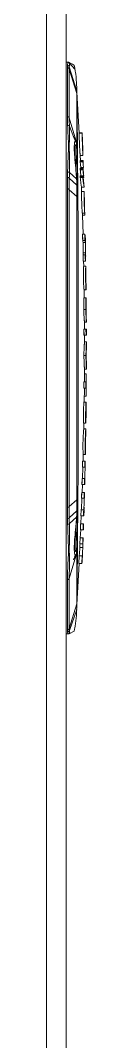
# Model space of a CAD drawing. Header units: millimetres. Extents: x 0 to 4009, y 0 to 2835.
# Drawn here: x 1363.4 to 1373.5, y 2104.3 to 2365.2 of the extents above; entities that cross this region are included whole.
import ezdxf

# ---------------------------------------------------------------- set-up
doc = ezdxf.new("R2010")
doc.units = ezdxf.units.MM
doc.layers.get('0').update_dxf_attribs({"lineweight": 13})

msp = doc.modelspace()

# ---------------------------------------------------------------- linework, layer by layer
for p, q in [((1363.36, 1855.49), (1363.36, 2624.49)), ((1368.36, 1855.49), (1368.36, 2624.49)), ((1368.36, 2354.53), (1368.95, 2354.5)), ((1368.72, 2354.51), (1368.7, 2354.51)), ((1368.7, 2340.58), (1368.7, 2353.73)), ((1368.71, 2354.51), (1368.71, 2354.51)), ((1368.74, 2354.51), (1368.71, 2354.51)), ((1368.89, 2354.5), (1368.72, 2354.51)), ((1368.9, 2354.46), (1368.86, 2354.42)), ((1368.91, 2354.5), (1368.89, 2354.5)), ((1368.92, 2354.5), (1368.91, 2354.5)), ((1368.95, 2354.5), (1368.94, 2354.5)), ((1368.95, 2354.5), (1368.95, 2354.5)), ((1369.16, 2354.44), (1368.95, 2354.5)), ((1369.16, 2354.45), (1369.11, 2354.46)), ((1369.16, 2354.44), (1369.15, 2354.45)), ((1369.15, 2354.45), (1369.16, 2354.44)), ((1369.15, 2354.45), (1369.15, 2354.45)), ((1369.15, 2354.45), (1369.18, 2354.36)), ((1370.43, 2353.79), (1369.16, 2354.44)), ((1369.16, 2354.44), (1369.16, 2354.44)), ((1371.06, 2347.1), (1369.16, 2353.38)), ((1369.16, 2353.38), (1369.16, 2352.77)), ((1369.18, 2354.36), (1369.2, 2354.26)), ((1370.6, 2352.76), (1369.2, 2354.26)), ((1370.51, 2353.33), (1370.43, 2353.79)), ((1369.16, 2352.77), (1369.16, 2340.32)), ((1371.06, 2346.53), (1369.16, 2352.77)), ((1370.6, 2352.76), (1370.6, 2352.8)), ((1371.06, 2333), (1371.06, 2347.16)), ((1371.66, 2336.4), (1371.08, 2346.87)), ((1371.06, 2333.79), (1369.16, 2340.32)), ((1370.32, 2335.33), (1369.18, 2338.2)), ((1370.34, 2335.3), (1370.32, 2335.33)), ((1370.35, 2335.26), (1370.34, 2335.3)), ((1370.37, 2335.23), (1370.35, 2335.26)), ((1370.38, 2335.18), (1370.37, 2335.23)), ((1372.43, 2336.49), (1371.65, 2336.49)), ((1371.65, 2336.4), (1372.42, 2336.4)), ((1371.65, 2336.4), (1371.69, 2335.22)), ((1372.51, 2334.74), (1372.49, 2335.26)), ((1372.49, 2335.26), (1372.5, 2334.91)), ((1372.51, 2334.67), (1372.52, 2334.4)), ((1371.05, 2333.02), (1371.06, 2333)), ((1371.29, 2320.23), (1371.16, 2334.4)), ((1371.25, 2331.76), (1371.23, 2334.41)), ((1372.52, 2334.4), (1372.53, 2334.15)), ((1372.64, 2331.06), (1372.59, 2332.56)), ((1371.29, 2328.17), (1371.25, 2331.76)), ((1371.93, 2330.73), (1372.65, 2330.73)), ((1371.99, 2329.44), (1371.94, 2330.73)), ((1372.65, 2329.44), (1371.95, 2329.44)), ((1372.65, 2330.73), (1372.64, 2331.06)), ((1370.72, 2328.15), (1370.79, 2327.5)), ((1371.32, 2324.27), (1371.29, 2328.17)), ((1372.64, 2329.22), (1371.93, 2329.22)), ((1371.94, 2329.22), (1371.94, 2329.18)), ((1371.94, 2329.18), (1371.94, 2329.09)), ((1372.64, 2329.09), (1371.94, 2329.09)), ((1372, 2328.39), (1371.94, 2329.09)), ((1372.64, 2327.22), (1371.95, 2327.22)), ((1371.95, 2327.03), (1372.64, 2327.03)), ((1372.66, 2327.43), (1371.97, 2327.43)), ((1372.01, 2328.3), (1372, 2328.4)), ((1372.07, 2327.66), (1372, 2328.39)), ((1372.07, 2327.66), (1372.76, 2327.66)), ((1372.08, 2327.44), (1372.07, 2327.66)), ((1372.64, 2329.35), (1372.64, 2329.22)), ((1372.64, 2329.09), (1372.64, 2329.22)), ((1372.64, 2327.35), (1372.64, 2327.22)), ((1372.64, 2327.03), (1372.64, 2327.22)), ((1372.73, 2328.41), (1372.66, 2329.36)), ((1372.82, 2325.91), (1372.67, 2327.35)), ((1372.71, 2328.28), (1372.76, 2327.66)), ((1372.73, 2328.41), (1372.73, 2328.45)), ((1372.75, 2327.82), (1372.76, 2327.66)), ((1372.76, 2327.66), (1372.76, 2327.66)), ((1368.7, 2322.16), (1368.7, 2325.08)), ((1371.06, 2323.08), (1369.16, 2324.89)), ((1371.02, 2324.71), (1369.17, 2326.31)), ((1371.05, 2323.65), (1371.04, 2324.27)), ((1371.34, 2321.77), (1371.32, 2324.27)), ((1372.61, 2325.29), (1371.94, 2325.29)), ((1372.6, 2325.05), (1371.94, 2325.05)), ((1372.64, 2325.51), (1371.97, 2325.51)), ((1372.6, 2325.05), (1372.61, 2325.29)), ((1372.63, 2325.5), (1372.64, 2325.51)), ((1372.7, 2325.09), (1372.84, 2325.09)), ((1372.89, 2323.46), (1372.7, 2325.03)), ((1372.75, 2325.93), (1372.82, 2325.3)), ((1372.83, 2325.42), (1372.82, 2325.91)), ((1372.82, 2325.3), (1372.84, 2325.09)), ((1372.84, 2325.09), (1372.84, 2325.09)), ((1368.7, 2237.91), (1368.7, 2322.16)), ((1371.06, 2320.23), (1369.16, 2321.96)), ((1369.16, 2321.96), (1369.16, 2241.03)), ((1371.06, 2322.31), (1371.06, 2240.67)), ((1371.35, 2320.24), (1371.34, 2321.77)), ((1372.12, 2323.64), (1372.27, 2322.57)), ((1372.27, 2322.57), (1372.91, 2322.57)), ((1372.31, 2321.52), (1372.27, 2322.57)), ((1372.77, 2323.65), (1372.91, 2322.57)), ((1372.91, 2322.57), (1372.89, 2323.46)), ((1372.91, 2322.57), (1372.91, 2322.57)), ((1372.28, 2321.51), (1372.93, 2321.51)), ((1372.96, 2321.3), (1372.93, 2321.51)), ((1372.96, 2321.3), (1373.03, 2318.7)), ((1372.96, 2321.3), (1372.96, 2321.3)), ((1373.02, 2318.97), (1373.07, 2317.09)), ((1373.06, 2317.23), (1373.05, 2317.42)), ((1373.07, 2317.09), (1373.11, 2315.49)), ((1373.07, 2315.98), (1372.47, 2315.98)), ((1372.51, 2315.49), (1372.5, 2315.99)), ((1372.52, 2315.49), (1372.5, 2315.99)), ((1372.51, 2315.49), (1373.11, 2315.49)), ((1372.66, 2310.57), (1372.52, 2315.48)), ((1373.11, 2315.48), (1373.11, 2315.49)), ((1373.13, 2310.57), (1372.54, 2310.57)), ((1372.55, 2310.57), (1372.59, 2309)), ((1373.16, 2309), (1372.58, 2309)), ((1373.24, 2308.45), (1372.67, 2308.45)), ((1372.73, 2305.81), (1372.67, 2308.45)), ((1373.23, 2305.28), (1372.66, 2305.28)), ((1372.67, 2305.28), (1372.7, 2303.67)), ((1373.25, 2303.67), (1372.7, 2303.67)), ((1373.29, 2305.81), (1372.73, 2305.81)), ((1372.85, 2302.4), (1372.82, 2303.68)), ((1372.83, 2302.4), (1373.36, 2302.4)), ((1373.39, 2300.85), (1373.37, 2302.4)), ((1372.93, 2296.39), (1373.45, 2296.39)), ((1372.97, 2294.37), (1372.95, 2296.39)), ((1373.45, 2296.39), (1373.43, 2297.94)), ((1373.47, 2294.37), (1372.83, 2294.37)), ((1372.84, 2294.37), (1372.87, 2291.33)), ((1373.47, 2294.37), (1373.48, 2292.82)), ((1373.39, 2291.33), (1372.86, 2291.33)), ((1373.44, 2292.82), (1373.48, 2292.82)), ((1373.45, 2291.44), (1373.44, 2292.82)), ((1373.04, 2286.37), (1373.03, 2288.14)), ((1373.03, 2288.13), (1373.03, 2288.14)), ((1373.03, 2288.13), (1373.51, 2288.13)), ((1373.5, 2289.68), (1373.51, 2288.13)), ((1373.5, 2289.68), (1373.5, 2289.68)), ((1373.52, 2286.37), (1372.9, 2286.37)), ((1372.9, 2286.37), (1372.91, 2284.82)), ((1373.41, 2286.37), (1373.42, 2284.82)), ((1373.52, 2284.82), (1373.52, 2286.37)), ((1372.9, 2284.82), (1373.52, 2284.82)), ((1373.05, 2283.07), (1373.04, 2284.82)), ((1373.53, 2283.07), (1373.05, 2283.07)), ((1373.53, 2283.07), (1373.53, 2283.07)), ((1373.53, 2281.52), (1373.53, 2283.07)), ((1373.41, 2279.61), (1372.9, 2279.61)), ((1373.52, 2276.15), (1373.52, 2277.7)), ((1373.01, 2272.84), (1373.04, 2276.15)), ((1373.47, 2274.95), (1373.03, 2274.95)), ((1373.04, 2276.15), (1373.52, 2276.15)), ((1373.47, 2274.95), (1373.46, 2272.84)), ((1373.52, 2276.15), (1373.52, 2276.15)), ((1373.5, 2272.84), (1372.87, 2272.84)), ((1372.88, 2272.84), (1372.87, 2271.29)), ((1373.4, 2272.84), (1373.39, 2271.29)), ((1373.5, 2272.84), (1373.49, 2271.29)), ((1372.86, 2271.29), (1373.49, 2271.29)), ((1372.96, 2267.68), (1373, 2271.29)), ((1373.45, 2271.29), (1373.43, 2269.18)), ((1373.46, 2267.68), (1372.82, 2267.68)), ((1373.43, 2269.18), (1372.98, 2269.18)), ((1373.4, 2266.13), (1373.44, 2266.13)), ((1373.44, 2266.13), (1373.44, 2266.09)), ((1373.44, 2266.13), (1373.44, 2266.09)), ((1373.3, 2262.34), (1372.75, 2262.34)), ((1372.85, 2260.9), (1372.88, 2262.33)), ((1373.4, 2262.72), (1373.36, 2262.72)), ((1373.38, 2260.91), (1372.85, 2260.91)), ((1373.35, 2259.36), (1373.38, 2260.91)), ((1373.38, 2260.91), (1373.38, 2260.91)), ((1372.67, 2252.6), (1372.71, 2254.34)), ((1373.26, 2254.34), (1372.7, 2254.34)), ((1373.26, 2254.34), (1373.29, 2255.84)), ((1372.55, 2252.6), (1372.51, 2251.05)), ((1373.23, 2252.6), (1372.55, 2252.6)), ((1372.51, 2251.05), (1373.19, 2251.05)), ((1372.53, 2248.2), (1372.62, 2251.05)), ((1372.44, 2248.2), (1372.39, 2246.65)), ((1372.39, 2246.65), (1373.09, 2246.65)), ((1372.42, 2244.6), (1372.49, 2246.65)), ((1373.13, 2248.2), (1372.43, 2248.2)), ((1373.13, 2248.41), (1373.13, 2248.2)), ((1372.33, 2244.6), (1372.28, 2243.15)), ((1373.04, 2244.6), (1372.33, 2244.6)), ((1373.03, 2244.6), (1373, 2243.15)), ((1371.06, 2242.76), (1369.16, 2241.03)), ((1371.16, 2228.58), (1371.29, 2242.75)), ((1371.34, 2240.67), (1371.35, 2242.75)), ((1372.28, 2243.15), (1373, 2243.15)), ((1372.35, 2242.49), (1372.37, 2243.15)), ((1372.98, 2242.39), (1372.97, 2242.32)), ((1372.98, 2242.39), (1372.97, 2242.32)), ((1371.06, 2239.91), (1369.16, 2238.1)), ((1371.02, 2238.27), (1369.17, 2236.68)), ((1371.04, 2238.78), (1371.05, 2239.33)), ((1371.29, 2234.82), (1371.32, 2238.72)), ((1371.32, 2238.72), (1371.34, 2240.67)), ((1372.12, 2236.6), (1372.21, 2238.65)), ((1372.13, 2238.65), (1372.18, 2240.2)), ((1372.13, 2238.65), (1372.87, 2238.65)), ((1372.83, 2240.2), (1372.18, 2240.2)), ((1372.91, 2240.1), (1372.87, 2238.65)), ((1371.98, 2235.05), (1372.05, 2236.6)), ((1372.8, 2236.6), (1372.05, 2236.6)), ((1372.73, 2236.6), (1372.68, 2235.05)), ((1372.75, 2235.05), (1372.8, 2236.6)), ((1370.68, 2234.4), (1370.76, 2235.25)), ((1371.25, 2231.23), (1371.29, 2234.82)), ((1371.84, 2231.45), (1371.9, 2232.99)), ((1372.68, 2232.99), (1371.9, 2232.99)), ((1371.97, 2232.99), (1372.06, 2235.05)), ((1371.98, 2235.05), (1372.75, 2235.05)), ((1371.24, 2229.51), (1371.25, 2231.23)), ((1372.56, 2231.45), (1371.84, 2231.45)), ((1372.59, 2230.56), (1371.85, 2230.56)), ((1372.59, 2230.56), (1372.59, 2230.45)), ((1372.59, 2230.56), (1372.59, 2230.45)), ((1371.06, 2229.2), (1369.16, 2222.67)), ((1371.05, 2229.98), (1371, 2229.35)), ((1371.06, 2229.98), (1371.06, 2215.85)), ((1371.23, 2228.58), (1371.24, 2229.47)), ((1371.24, 2229.47), (1371.24, 2229.51)), ((1371.61, 2226.49), (1371.7, 2228.44)), ((1371.77, 2229.15), (1371.7, 2228.44)), ((1372.45, 2228.44), (1371.7, 2228.44)), ((1372.45, 2228.44), (1372.38, 2226.49)), ((1371.08, 2216.02), (1371.65, 2226.49)), ((1372.38, 2226.49), (1371.61, 2226.49)), ((1369.16, 2222.67), (1369.16, 2209.89)), ((1368.7, 2209.53), (1368.7, 2222.38)), ((1371.06, 2216.17), (1369.16, 2209.89)), ((1371.04, 2214.72), (1369.17, 2209.35)), ((1370.51, 2209.66), (1370.42, 2209.19)), ((1368.95, 2208.49), (1368.36, 2208.46)), ((1368.74, 2208.48), (1368.95, 2208.49)), ((1368.95, 2208.49), (1369.16, 2208.55)), ((1368.95, 2208.49), (1368.95, 2208.49)), ((1369.15, 2208.54), (1369.16, 2208.55)), ((1369.15, 2208.54), (1369.15, 2208.54)), ((1369.15, 2208.54), (1369.15, 2208.54)), ((1369.16, 2208.54), (1370.43, 2209.19)), ((1369.41, 2208.68), (1369.59, 2208.77)), ((1370.42, 2209.19), (1370.42, 2209.19))]:
    msp.add_line(p, q)
for points in [[(1369.11, 2354.46), (1369.03, 2354.49), (1369.02, 2354.49)], [(1370.43, 2353.79), (1370.25, 2353.89), (1369.99, 2354.02), (1369.75, 2354.14)], [(1370.27, 2335.45), (1370.23, 2335.57), (1370.21, 2335.61)], [(1370.81, 2334.4), (1370.8, 2334.42), (1370.78, 2334.45), (1370.76, 2334.48), (1370.74, 2334.5), (1370.72, 2334.53), (1370.7, 2334.56), (1370.69, 2334.59), (1370.67, 2334.62), (1370.65, 2334.65), (1370.63, 2334.68), (1370.62, 2334.71), (1370.6, 2334.74), (1370.59, 2334.77), (1370.57, 2334.8), (1370.55, 2334.83), (1370.54, 2334.86), (1370.52, 2334.89), (1370.51, 2334.92), (1370.49, 2334.95), (1370.48, 2334.98), (1370.47, 2335.01), (1370.45, 2335.04), (1370.44, 2335.06), (1370.43, 2335.09), (1370.42, 2335.11), (1370.4, 2335.14), (1370.39, 2335.16), (1370.38, 2335.18)], [(1372.54, 2310.57), (1372.56, 2310.04), (1372.56, 2309.52), (1372.58, 2309)], [(1372.66, 2305.28), (1372.68, 2304.74), (1372.68, 2304.21), (1372.7, 2303.67)], [(1372.83, 2294.37), (1372.85, 2293.36), (1372.85, 2292.34), (1372.86, 2291.33)], [(1372.9, 2286.37), (1372.9, 2285.85), (1372.9, 2285.34), (1372.9, 2284.82)], [(1372.87, 2272.84), (1372.87, 2272.33), (1372.87, 2271.81), (1372.86, 2271.29)], [(1372.55, 2252.6), (1372.53, 2252.08), (1372.53, 2251.56), (1372.51, 2251.05)], [(1372.43, 2248.2), (1372.41, 2247.68), (1372.41, 2247.16), (1372.39, 2246.65)], [(1372.33, 2244.6), (1372.31, 2244.11), (1372.31, 2243.63), (1372.28, 2243.15)], [(1370.22, 2227.41), (1370.22, 2227.42), (1370.25, 2227.5), (1370.31, 2227.63), (1370.36, 2227.75), (1370.41, 2227.87), (1370.46, 2227.99), (1370.51, 2228.08), (1370.55, 2228.17), (1370.6, 2228.25), (1370.65, 2228.34), (1370.7, 2228.43), (1370.76, 2228.52), (1370.8, 2228.58)]]:
    msp.add_lwpolyline(points)
for centre, radius, start, end in [((1331.29, 2346.52), 39.81, 9.0741, 9.8585), ((1331.83, 2346.6), 39.26, 8.2712, 9.0315), ((1338.89, 2347.22), 32.17, 1.2453, 2.5079), ((1336.27, 2347.16), 34.79, 0.6861, 1.2515), ((1331.44, 2347.1), 39.62, 0.0864, 0.6848), ((-1315.02, 2304.72), 2686.41, 0.6332, 0.89188), ((1532.73, 2341.3), 161.16, 182.162, 182.4762), ((1458.5, 2337.36), 86.08, 181.4225, 181.6976), ((1329.09, 2334.12), 43.41, 2.4014, 2.6579), ((1500.76, 2338.59), 128.36, 181.6847, 181.9023), ((1197.96, 2328.63), 174.65, 2.1754, 2.3989), ((1548.95, 2340.17), 176.57, 181.8969, 182.2768), ((1453.51, 2335.21), 81.96, 185.7307, 186.5147), ((1522.48, 2341.32), 150.34, 184.6688, 184.9771), ((1507.37, 2340.46), 135.4, 185.6945, 186.1606), ((1588.8, 2323.53), 219.64, 179.2749, 179.6462), ((1351.95, 2323.63), 19.1, 1.9284, 3.2675), ((1265.28, 2326.9), 106.68, 359.0075, 359.1387), ((1444.31, 2333.48), 72.86, 186.6439, 187.7597), ((1442.89, 2334.01), 71.27, 186.5215, 186.8839), ((1498.6, 2339.76), 126.86, 186.6596, 187.2968), ((1498.22, 2339.3), 126.33, 186.3105, 186.4848), ((1303.88, 2322.86), 67.18, 0.1889, 0.6791), ((1074.74, 2322.39), 296.32, 359.9852, 0.1334), ((1443.28, 2320.96), 70.35, 179.5506, 180.7066), ((1425.84, 2319.53), 52.88, 182.3862, 183.8403), ((1363.72, 2309.05), 9.54, 1.086, 9.173), ((1365, 2307.6), 8.28, 5.8775, 9.7397), ((-81.09, 2281.5), 1454.61, 1.04536, 1.09205), ((1365.8, 2306.36), 7.5, 1.0147, 2.5948), ((1365.34, 2306.36), 7.96, 0.2647, 0.9932), ((-81.09, 2281.5), 1454.61, 0.92524, 0.97347), ((1365.68, 2306.36), 7.62, 351.8231, 355.8552), ((1426, 2300.43), 52.71, 179.5393, 179.8664), ((1456.55, 2300.43), 83.26, 179.9169, 181.4968), ((1425.98, 2299.69), 52.67, 181.5629, 181.911), ((1418.41, 2299.45), 45.1, 181.9177, 182.0828), ((1428.15, 2291.78), 55.29, 180.4693, 181.548), ((1442.34, 2291.78), 68.95, 180.3727, 181.288), ((1357.33, 2292.36), 16.11, 0.308, 0.6514), ((1421.64, 2291.78), 48.19, 180.4009, 180.758), ((1421.7, 2291.36), 48.31, 181.3398, 181.9955), ((1428.25, 2279.69), 54.84, 178.3538, 179.4348), ((1441.27, 2279.53), 67.86, 179.412, 179.9318), ((1417.86, 2280), 44.44, 177.3138, 178.371), ((1441.28, 2279.51), 67.87, 179.918, 180.4372), ((1430.52, 2279.43), 57.11, 180.4347, 181.473), ((1419.86, 2279.17), 46.45, 181.4951, 182.5075), ((201.51, 2281.48), 1171.4, 359.06349, 359.32505), ((-81.14, 2281.55), 1454.56, 359.24295, 359.45359), ((-81.13, 2281.5), 1454.65, 359.39463, 359.45563), ((1424.88, 2261.62), 51.53, 178.7793, 179.2077), ((1419.3, 2261.79), 45.95, 178.8406, 179.2234), ((1424.27, 2262.01), 50.88, 178.727, 179.2037), ((1432.68, 2256.6), 59.47, 177.6536, 178.6743), ((1424.82, 2256.91), 51.6, 177.2792, 177.6451), ((1418.97, 2257.2), 45.75, 176.6627, 177.29), ((1442.73, 2256.32), 69.52, 178.6345, 180.0036), ((-81.06, 2281.5), 1454.57, 358.80027, 358.86137), ((118.3, 2278.06), 1255.18, 358.64658, 358.76688), ((-81.06, 2281.5), 1454.57, 358.62695, 358.68798), ((1338.27, 2243.91), 34.12, 353.7591, 355.0724), ((1340.21, 2243.73), 32.16, 355.0818, 355.492), ((1342.2, 2243.59), 30.18, 355.4715, 357.914), ((1343.05, 2243.27), 29.94, 354.1169, 355.5198), ((1344.32, 2243.17), 28.66, 355.5242, 358.3169), ((1352.41, 2239.34), 18.64, 356.711, 358.256), ((1304.12, 2240.13), 66.94, 359.3142, 359.8107), ((1185.29, 2240.49), 185.77, 359.8219, 0.058), ((1627.14, 2239.82), 257.99, 180.3804, 180.6966), ((-80.89, 2281.5), 1454.38, 358.02775, 358.08884), ((1330.46, 2232.32), 42.17, 355.6862, 357.4654), ((-1312.25, 2258.23), 2683.64, 359.10304, 359.36687), ((1330.16, 2232.32), 42.47, 354.7584, 355.7154), ((1339.17, 2215.76), 31.89, 357.4656, 358.1285), ((1336.36, 2215.83), 34.69, 358.156, 359.4549), ((1323.45, 2215.92), 47.61, 359.7337, 359.9151), ((1331.02, 2215.89), 40.04, 359.449, 359.7302), ((1331.24, 2216.48), 39.86, 350.1446, 351.3192)]:
    msp.add_arc(centre, radius, start, end)
for points, knots in [([(1368.86, 2354.42), (1368.83, 2354.39), (1368.79, 2354.3), (1368.72, 2354.08), (1368.71, 2353.88), (1368.7, 2353.73)], [0, 0, 0, 0, 0.17034, 0.390773, 1, 1, 1, 1]), ([(1369.16, 2353.38), (1369.13, 2353.48), (1369.01, 2353.66), (1368.8, 2353.73), (1368.7, 2353.74)], [0, 0, 0, 0, 0.498824, 1, 1, 1, 1]), ([(1369.16, 2352.77), (1369.13, 2352.87), (1369.01, 2353.05), (1368.8, 2353.12), (1368.7, 2353.13)], [0, 0, 0, 0, 0.497267, 1, 1, 1, 1]), ([(1368.95, 2354.5), (1368.95, 2354.5), (1368.93, 2354.48), (1368.91, 2354.47), (1368.9, 2354.46)], [0, 0, 0, 0, 0.292137, 1, 1, 1, 1]), ([(1369.15, 2354.45), (1369.14, 2354.45), (1369.07, 2354.48), (1369, 2354.5), (1368.95, 2354.5)], [0, 0, 0, 0, 0.257214, 1, 1, 1, 1]), ([(1369.16, 2353.38), (1369.16, 2353.54), (1369.18, 2353.77), (1369.2, 2354.07), (1369.2, 2354.2), (1369.2, 2354.26)], [0, 0, 0, 0, 0.551242, 0.792116, 1, 1, 1, 1]), ([(1370.68, 2352.25), (1370.72, 2352), (1370.88, 2350.79), (1370.99, 2349.58), (1371.03, 2348.63)], [0, 0, 0, 0, 0.211139, 1, 1, 1, 1]), ([(1369.16, 2340.32), (1369.13, 2340.41), (1368.99, 2340.56), (1368.8, 2340.61), (1368.7, 2340.61)], [0, 0, 0, 0, 0.472472, 1, 1, 1, 1]), ([(1368.7, 2340.58), (1368.7, 2340.23), (1368.71, 2339.52), (1368.72, 2338.8), (1368.73, 2338.44)], [0, 0, 0, 0, 0.491862, 1, 1, 1, 1]), ([(1369.18, 2338.2), (1369.17, 2338.55), (1369.16, 2339.26), (1369.16, 2339.97), (1369.16, 2340.32)], [0, 0, 0, 0, 0.503088, 1, 1, 1, 1]), ([(1368.73, 2338.44), (1368.78, 2337.53), (1368.84, 2335.66), (1368.99, 2333.27), (1368.91, 2331.28), (1368.83, 2329.73), (1368.77, 2328.13), (1368.74, 2327.06), (1368.73, 2326.51)], [0, 0, 0, 0, 0.228661, 0.472241, 0.599094, 0.729414, 0.863091, 1, 1, 1, 1]), ([(1369.18, 2338.2), (1369.14, 2338.27), (1369, 2338.4), (1368.83, 2338.44), (1368.73, 2338.44)], [0, 0, 0, 0, 0.466039, 1, 1, 1, 1]), ([(1369.17, 2326.31), (1369.18, 2326.86), (1369.19, 2327.96), (1369.21, 2329.6), (1369.19, 2331.2), (1369.14, 2332.74), (1369.17, 2334.2), (1369.21, 2335.58), (1369.2, 2336.9), (1369.18, 2337.77), (1369.18, 2338.2)], [0, 0, 0, 0, 0.139872, 0.27789, 0.413611, 0.543848, 0.666394, 0.781358, 0.891925, 1, 1, 1, 1]), ([(1372.42, 2336.4), (1372.42, 2336.33), (1372.43, 2335.93), (1372.43, 2335.54), (1372.44, 2335.22)], [0, 0, 0, 0, 0.185204, 1, 1, 1, 1]), ([(1372.43, 2336.49), (1372.43, 2336.49), (1372.43, 2336.48), (1372.43, 2336.47), (1372.43, 2336.44), (1372.44, 2336.4), (1372.44, 2336.35), (1372.45, 2336.26), (1372.45, 2336.19), (1372.45, 2336.13)], [0, 0, 0, 0, 0.015887, 0.063032, 0.14307, 0.25503, 0.397735, 0.569855, 1, 1, 1, 1]), ([(1372.58, 2332.56), (1372.58, 2332.56), (1372.58, 2332.57), (1372.58, 2332.57), (1372.58, 2332.58), (1372.58, 2332.61), (1372.57, 2332.65), (1372.57, 2332.7), (1372.57, 2332.77), (1372.56, 2332.87), (1372.55, 2333.02), (1372.54, 2333.21), (1372.54, 2333.42), (1372.53, 2333.63), (1372.52, 2333.91), (1372.51, 2334.25), (1372.5, 2334.55), (1372.49, 2334.74), (1372.49, 2334.83), (1372.49, 2334.88), (1372.49, 2334.91), (1372.5, 2334.91)], [0, 0, 0, 0, 0.001261, 0.004737, 0.010168, 0.017276, 0.035745, 0.059278, 0.087177, 0.118798, 0.19189, 0.275251, 0.364267, 0.455265, 0.546508, 0.72601, 0.8803, 0.932826, 0.968621, 0.990497, 1, 1, 1, 1]), ([(1370.44, 2333.23), (1370.42, 2332.89), (1370.42, 2332.14), (1370.5, 2330.45), (1370.63, 2329.1), (1370.72, 2328.15)], [0, 0, 0, 0, 0.198209, 0.440066, 1, 1, 1, 1]), ([(1370.81, 2334.4), (1370.8, 2334.41), (1370.78, 2334.44), (1370.75, 2334.46), (1370.72, 2334.47), (1370.69, 2334.46), (1370.66, 2334.43), (1370.62, 2334.37), (1370.57, 2334.26), (1370.52, 2334.08), (1370.49, 2333.84), (1370.46, 2333.55), (1370.44, 2333.34), (1370.44, 2333.23)], [0, 0, 0, 0, 0.032915, 0.058629, 0.080069, 0.101812, 0.128176, 0.161684, 0.25436, 0.384401, 0.552894, 0.758733, 1, 1, 1, 1]), ([(1370.82, 2333.46), (1370.81, 2333.46), (1370.78, 2333.44), (1370.76, 2333.4), (1370.73, 2333.34), (1370.7, 2333.22), (1370.67, 2333.05), (1370.64, 2332.82), (1370.62, 2332.44), (1370.61, 2331.86), (1370.62, 2331.07), (1370.67, 2330.16), (1370.74, 2329.18), (1370.8, 2328.51), (1370.82, 2328.16)], [0, 0, 0, 0, 0.009216, 0.016273, 0.02534, 0.049879, 0.083116, 0.124922, 0.175045, 0.298403, 0.448755, 0.620283, 0.806532, 1, 1, 1, 1]), ([(1371, 2333.64), (1370.98, 2333.8), (1370.95, 2334.02), (1370.87, 2334.27), (1370.83, 2334.37), (1370.81, 2334.4)], [0, 0, 0, 0, 0.61745, 0.840492, 1, 1, 1, 1]), ([(1370.94, 2333.26), (1370.93, 2333.29), (1370.92, 2333.34), (1370.89, 2333.41), (1370.85, 2333.46), (1370.82, 2333.46)], [0, 0, 0, 0, 0.384689, 0.674142, 1, 1, 1, 1]), ([(1371.06, 2331.76), (1371.06, 2332.06), (1371.05, 2332.48), (1371, 2332.98), (1370.96, 2333.18), (1370.94, 2333.26)], [0, 0, 0, 0, 0.609174, 0.833652, 1, 1, 1, 1]), ([(1371, 2333.64), (1371.01, 2333.51), (1371.03, 2333.31), (1371.04, 2333.1), (1371.05, 2333.02)], [0, 0, 0, 0, 0.612493, 1, 1, 1, 1]), ([(1371.06, 2333), (1371.06, 2332.99), (1371.06, 2333.08), (1371.06, 2333.12), (1371.06, 2333.32), (1371.06, 2333.44), (1371.06, 2333.51)], [0, 0, 0, 0, 0.046588, 0.233287, 0.560018, 1, 1, 1, 1]), ([(1371.72, 2334.34), (1371.73, 2334.13), (1371.75, 2333.7), (1371.78, 2333.07), (1371.81, 2332.54), (1371.83, 2332.14), (1371.85, 2331.85), (1371.86, 2331.58), (1371.88, 2331.34), (1371.89, 2331.13), (1371.9, 2330.97), (1371.91, 2330.87), (1371.92, 2330.82), (1371.92, 2330.79), (1371.93, 2330.76), (1371.93, 2330.75), (1371.93, 2330.74), (1371.93, 2330.73), (1371.93, 2330.73)], [0, 0, 0, 0, 0.176844, 0.353483, 0.526866, 0.610617, 0.690976, 0.766426, 0.834657, 0.892392, 0.936003, 0.965276, 0.975798, 0.984131, 0.990561, 0.995333, 0.998586, 1, 1, 1, 1]), ([(1372.51, 2333.15), (1372.52, 2332.99), (1372.53, 2332.67), (1372.55, 2332.21), (1372.57, 2331.77), (1372.59, 2331.43), (1372.61, 2331.2), (1372.62, 2331.06), (1372.63, 2330.95), (1372.63, 2330.87), (1372.64, 2330.81), (1372.64, 2330.77), (1372.65, 2330.75), (1372.65, 2330.74), (1372.65, 2330.73), (1372.65, 2330.73), (1372.65, 2330.73)], [0, 0, 0, 0, 0.199752, 0.393886, 0.576914, 0.740125, 0.809736, 0.868029, 0.913031, 0.945765, 0.969214, 0.985359, 0.991129, 0.995595, 0.9987, 1, 1, 1, 1]), ([(1372.53, 2334.15), (1372.53, 2334.07), (1372.54, 2333.91), (1372.55, 2333.67), (1372.56, 2333.44), (1372.56, 2333.25), (1372.57, 2333.1), (1372.57, 2332.99), (1372.57, 2332.89), (1372.58, 2332.79), (1372.58, 2332.71), (1372.58, 2332.66), (1372.58, 2332.63), (1372.58, 2332.6), (1372.58, 2332.58), (1372.58, 2332.57), (1372.58, 2332.56), (1372.58, 2332.56)], [0, 0, 0, 0, 0.152031, 0.302703, 0.450603, 0.593965, 0.663379, 0.730939, 0.795953, 0.857242, 0.912848, 0.937383, 0.958895, 0.976553, 0.989545, 0.997421, 1, 1, 1, 1]), ([(1370.85, 2328.16), (1370.91, 2328.81), (1371.01, 2330), (1371.06, 2331.2), (1371.06, 2331.76)], [0, 0, 0, 0, 0.536777, 1, 1, 1, 1]), ([(1371.95, 2329.44), (1371.94, 2329.44), (1371.94, 2329.43), (1371.94, 2329.43), (1371.94, 2329.41), (1371.94, 2329.37), (1371.94, 2329.31), (1371.94, 2329.25), (1371.94, 2329.22)], [0, 0, 0, 0, 0.018169, 0.06511, 0.141155, 0.246777, 0.553107, 1, 1, 1, 1]), ([(1372.65, 2329.44), (1372.65, 2329.44), (1372.64, 2329.43), (1372.64, 2329.42), (1372.64, 2329.39), (1372.64, 2329.37), (1372.64, 2329.35)], [0, 0, 0, 0, 0.073157, 0.260841, 0.565869, 1, 1, 1, 1]), ([(1372.66, 2329.36), (1372.66, 2329.37), (1372.66, 2329.39), (1372.65, 2329.42), (1372.65, 2329.43), (1372.65, 2329.44), (1372.65, 2329.44)], [0, 0, 0, 0, 0.45402, 0.760239, 0.935952, 1, 1, 1, 1]), ([(1370.79, 2327.5), (1370.81, 2327.25), (1370.9, 2326.33), (1370.98, 2325.4), (1371.02, 2324.71)], [0, 0, 0, 0, 0.264153, 1, 1, 1, 1]), ([(1371.06, 2324.27), (1371.06, 2324.86), (1370.99, 2326.16), (1370.88, 2327.46), (1370.82, 2328.16)], [0, 0, 0, 0, 0.454075, 1, 1, 1, 1]), ([(1371.95, 2327.03), (1371.95, 2327.06), (1371.96, 2327.12), (1371.95, 2327.19), (1371.95, 2327.22)], [0, 0, 0, 0, 0.499992, 1, 1, 1, 1]), ([(1371.97, 2327.43), (1371.97, 2327.43), (1371.97, 2327.43), (1371.97, 2327.41), (1371.96, 2327.37), (1371.96, 2327.31), (1371.96, 2327.25), (1371.96, 2327.22)], [0, 0, 0, 0, 0.021092, 0.068558, 0.249196, 0.554058, 1, 1, 1, 1]), ([(1372.66, 2327.44), (1372.65, 2327.44), (1372.65, 2327.43), (1372.65, 2327.41), (1372.64, 2327.38), (1372.64, 2327.36), (1372.64, 2327.35)], [0, 0, 0, 0, 0.081632, 0.268988, 0.570758, 1, 1, 1, 1]), ([(1372.67, 2327.35), (1372.67, 2327.36), (1372.67, 2327.38), (1372.67, 2327.41), (1372.66, 2327.43), (1372.66, 2327.44), (1372.66, 2327.44)], [0, 0, 0, 0, 0.449118, 0.752631, 0.928739, 1, 1, 1, 1]), ([(1368.7, 2325.08), (1368.71, 2325.2), (1368.72, 2325.5), (1368.71, 2325.98), (1368.72, 2326.33), (1368.73, 2326.51)], [0, 0, 0, 0, 0.251714, 0.62731, 1, 1, 1, 1]), ([(1369.16, 2324.89), (1369.14, 2324.92), (1369.08, 2325), (1368.92, 2325.07), (1368.78, 2325.09), (1368.7, 2325.1)], [0, 0, 0, 0, 0.20491, 0.572017, 1, 1, 1, 1]), ([(1369.17, 2326.31), (1369.14, 2326.37), (1368.99, 2326.48), (1368.82, 2326.52), (1368.73, 2326.52)], [0, 0, 0, 0, 0.446181, 1, 1, 1, 1]), ([(1369.16, 2324.89), (1369.16, 2324.64), (1369.15, 2323.67), (1369.16, 2322.7), (1369.16, 2321.96)], [0, 0, 0, 0, 0.246936, 1, 1, 1, 1]), ([(1371.97, 2325.51), (1371.97, 2325.51), (1371.96, 2325.48), (1371.95, 2325.45), (1371.95, 2325.38), (1371.95, 2325.33), (1371.94, 2325.29)], [0, 0, 0, 0, 0.071623, 0.251862, 0.555332, 1, 1, 1, 1]), ([(1372.61, 2325.29), (1372.61, 2325.34), (1372.61, 2325.41), (1372.62, 2325.48), (1372.63, 2325.5)], [0, 0, 0, 0, 0.673187, 1, 1, 1, 1]), ([(1372.64, 2325.51), (1372.64, 2325.51), (1372.65, 2325.5), (1372.65, 2325.47), (1372.66, 2325.44), (1372.66, 2325.42)], [0, 0, 0, 0, 0.079291, 0.253706, 1, 1, 1, 1]), ([(1369.16, 2321.96), (1369.12, 2322.03), (1368.97, 2322.13), (1368.8, 2322.16), (1368.7, 2322.16)], [0, 0, 0, 0, 0.430315, 1, 1, 1, 1]), ([(1371.35, 2242.75), (1371.44, 2255.67), (1371.48, 2281.49), (1371.44, 2307.32), (1371.35, 2320.24)], [0, 0, 0, 0, 0.499999, 1, 1, 1, 1]), ([(1372.28, 2321.51), (1372.28, 2320.58), (1372.32, 2318.74), (1372.4, 2316.89), (1372.47, 2315.98)], [0, 0, 0, 0, 0.505836, 1, 1, 1, 1]), ([(1372.93, 2320.09), (1372.93, 2319.86), (1372.95, 2318.94), (1372.97, 2318.02), (1373, 2317.32)], [0, 0, 0, 0, 0.246401, 1, 1, 1, 1]), ([(1373.05, 2317.42), (1373.04, 2317.71), (1373.01, 2318.33), (1372.99, 2319.21), (1372.98, 2319.89), (1372.98, 2320.23), (1372.99, 2320.31)], [0, 0, 0, 0, 0.29708, 0.646618, 0.919629, 1, 1, 1, 1]), ([(1372.58, 2309), (1372.6, 2308.91), (1372.64, 2308.73), (1372.66, 2308.54), (1372.67, 2308.45)], [0, 0, 0, 0, 0.502633, 1, 1, 1, 1]), ([(1373.13, 2310.57), (1373.13, 2310.44), (1373.14, 2310.21), (1373.15, 2309.88), (1373.14, 2309.49), (1373.16, 2309.2), (1373.16, 2309)], [0, 0, 0, 0, 0.250013, 0.437495, 0.625008, 1, 1, 1, 1]), ([(1373.24, 2308.45), (1373.24, 2308.23), (1373.26, 2307.84), (1373.26, 2307.29), (1373.26, 2306.8), (1373.27, 2306.31), (1373.28, 2305.98), (1373.29, 2305.81)], [0, 0, 0, 0, 0.25001, 0.437494, 0.625006, 0.812492, 1, 1, 1, 1]), ([(1373.29, 2306.87), (1373.28, 2307.01), (1373.29, 2307.28), (1373.28, 2307.55), (1373.28, 2307.69)], [0, 0, 0, 0, 0.500035, 1, 1, 1, 1]), ([(1372.73, 2305.81), (1372.73, 2305.72), (1372.72, 2305.55), (1372.68, 2305.37), (1372.66, 2305.28)], [0, 0, 0, 0, 0.497664, 1, 1, 1, 1]), ([(1373.23, 2305.28), (1373.23, 2305.15), (1373.24, 2304.91), (1373.24, 2304.58), (1373.24, 2304.18), (1373.25, 2303.87), (1373.25, 2303.67)], [0, 0, 0, 0, 0.250009, 0.437496, 0.625005, 1, 1, 1, 1]), ([(1373.25, 2303.67), (1373.27, 2303.78), (1373.32, 2304.22), (1373.33, 2304.66), (1373.33, 2304.99)], [0, 0, 0, 0, 0.250932, 1, 1, 1, 1]), ([(1372.84, 2302.4), (1372.84, 2302.4), (1372.83, 2302.39), (1372.83, 2302.38), (1372.82, 2302.36), (1372.82, 2302.3), (1372.8, 2302.2), (1372.79, 2302.03), (1372.78, 2301.81), (1372.77, 2301.53), (1372.76, 2301.21), (1372.76, 2300.98), (1372.75, 2300.85)], [0, 0, 0, 0, 0.003724, 0.012593, 0.027761, 0.050097, 0.119785, 0.22639, 0.37072, 0.551849, 0.764953, 1, 1, 1, 1]), ([(1372.75, 2300.85), (1372.75, 2300.35), (1372.76, 2299.33), (1372.78, 2298.32), (1372.81, 2297.82)], [0, 0, 0, 0, 0.501857, 1, 1, 1, 1]), ([(1373.36, 2302.4), (1373.36, 2302.4), (1373.36, 2302.39), (1373.36, 2302.38), (1373.35, 2302.36), (1373.35, 2302.32), (1373.34, 2302.27), (1373.34, 2302.18), (1373.33, 2302.03), (1373.32, 2301.81), (1373.31, 2301.53), (1373.3, 2301.21), (1373.3, 2300.98), (1373.3, 2300.85)], [0, 0, 0, 0, 0.003249, 0.011865, 0.026877, 0.049128, 0.079484, 0.118759, 0.225431, 0.369908, 0.551241, 0.764631, 1, 1, 1, 1]), ([(1373.42, 2297.94), (1373.42, 2297.94), (1373.42, 2297.95), (1373.42, 2297.96), (1373.42, 2297.97), (1373.41, 2298), (1373.41, 2298.04), (1373.4, 2298.13), (1373.39, 2298.28), (1373.38, 2298.51), (1373.38, 2298.79), (1373.37, 2299.09), (1373.37, 2299.39), (1373.36, 2299.69), (1373.36, 2299.99), (1373.36, 2300.26), (1373.36, 2300.49), (1373.37, 2300.67), (1373.37, 2300.77), (1373.38, 2300.82), (1373.38, 2300.84), (1373.38, 2300.85), (1373.39, 2300.85), (1373.39, 2300.85)], [0, 0, 0, 0, 0.001329, 0.004795, 0.010949, 0.020413, 0.033932, 0.052454, 0.108971, 0.192441, 0.29025, 0.393366, 0.498122, 0.603056, 0.706076, 0.802099, 0.884497, 0.944648, 0.97942, 0.989349, 0.995535, 0.998814, 1, 1, 1, 1]), ([(1372.81, 2297.82), (1372.81, 2297.71), (1372.82, 2297.49), (1372.84, 2297.19), (1372.86, 2296.93), (1372.88, 2296.73), (1372.9, 2296.58), (1372.91, 2296.48), (1372.92, 2296.43), (1372.93, 2296.41), (1372.93, 2296.4), (1372.94, 2296.39), (1372.94, 2296.39)], [0, 0, 0, 0, 0.236947, 0.449646, 0.629248, 0.77274, 0.878958, 0.948827, 0.971436, 0.986892, 0.996023, 1, 1, 1, 1]), ([(1373.34, 2297.81), (1373.34, 2297.7), (1373.35, 2297.48), (1373.37, 2297.18), (1373.38, 2296.93), (1373.4, 2296.73), (1373.41, 2296.59), (1373.42, 2296.51), (1373.42, 2296.46), (1373.43, 2296.43), (1373.43, 2296.41), (1373.44, 2296.4), (1373.44, 2296.39), (1373.44, 2296.39)], [0, 0, 0, 0, 0.237804, 0.450988, 0.630784, 0.774302, 0.880414, 0.919586, 0.950005, 0.972451, 0.987719, 0.996576, 1, 1, 1, 1]), ([(1373.37, 2294.37), (1373.37, 2294.12), (1373.38, 2293.61), (1373.38, 2292.85), (1373.38, 2292.09), (1373.39, 2291.58), (1373.39, 2291.33)], [0, 0, 0, 0, 0.250003, 0.5, 0.749998, 1, 1, 1, 1]), ([(1372.89, 2290.29), (1372.89, 2290.12), (1372.9, 2289.8), (1372.92, 2289.34), (1372.95, 2288.96), (1372.97, 2288.68), (1372.99, 2288.5), (1373, 2288.4), (1373.01, 2288.32), (1373.01, 2288.25), (1373.02, 2288.2), (1373.02, 2288.17), (1373.03, 2288.15), (1373.03, 2288.14), (1373.03, 2288.14), (1373.03, 2288.13), (1373.03, 2288.13)], [0, 0, 0, 0, 0.234989, 0.447568, 0.629294, 0.772978, 0.830216, 0.878289, 0.917595, 0.948557, 0.971728, 0.987686, 0.993123, 0.996946, 0.999216, 1, 1, 1, 1]), ([(1373.5, 2289.68), (1373.5, 2289.68), (1373.5, 2289.69), (1373.5, 2289.7), (1373.5, 2289.72), (1373.5, 2289.74), (1373.5, 2289.78), (1373.49, 2289.86), (1373.48, 2289.99), (1373.47, 2290.21), (1373.47, 2290.48), (1373.46, 2290.8), (1373.46, 2291.02), (1373.45, 2291.14)], [0, 0, 0, 0, 0.001941, 0.008325, 0.019837, 0.0376, 0.062899, 0.097143, 0.197944, 0.347573, 0.540833, 0.762157, 1, 1, 1, 1]), ([(1373.42, 2289.68), (1373.43, 2289.44), (1373.44, 2289.11), (1373.47, 2288.71), (1373.48, 2288.5), (1373.49, 2288.34), (1373.5, 2288.23), (1373.51, 2288.17), (1373.51, 2288.14), (1373.51, 2288.13)], [0, 0, 0, 0, 0.459867, 0.63692, 0.775301, 0.877662, 0.946828, 0.98646, 1, 1, 1, 1]), ([(1373.05, 2283.07), (1373.05, 2283.07), (1373.05, 2283.07), (1373.05, 2283.07), (1373.04, 2283.06), (1373.04, 2283.04), (1373.04, 2283.01), (1373.03, 2282.96), (1373.03, 2282.9), (1373.02, 2282.83), (1373.01, 2282.74), (1373, 2282.59), (1372.98, 2282.36), (1372.96, 2282.04), (1372.94, 2281.67), (1372.93, 2281.41), (1372.93, 2281.27)], [0, 0, 0, 0, 0.000915, 0.003563, 0.007995, 0.014246, 0.032337, 0.058137, 0.091981, 0.13415, 0.18469, 0.243587, 0.386345, 0.561884, 0.768107, 1, 1, 1, 1]), ([(1373.53, 2283.07), (1373.53, 2283.07), (1373.53, 2283.07), (1373.52, 2283.06), (1373.52, 2283.04), (1373.52, 2283.01), (1373.52, 2282.98), (1373.51, 2282.92), (1373.51, 2282.83), (1373.5, 2282.69), (1373.49, 2282.51), (1373.48, 2282.31), (1373.47, 2282.16), (1373.47, 2282.08)], [0, 0, 0, 0, 0.003453, 0.013992, 0.031823, 0.057158, 0.090219, 0.131247, 0.23812, 0.378623, 0.552611, 0.759929, 1, 1, 1, 1]), ([(1372.93, 2281.27), (1372.92, 2281.14), (1372.9, 2280.59), (1372.9, 2280.03), (1372.9, 2279.61)], [0, 0, 0, 0, 0.237344, 1, 1, 1, 1]), ([(1373.48, 2279.61), (1373.48, 2279.75), (1373.48, 2280.03), (1373.49, 2280.43), (1373.49, 2280.78), (1373.5, 2281.06), (1373.51, 2281.25), (1373.52, 2281.36), (1373.52, 2281.42), (1373.52, 2281.47), (1373.53, 2281.5), (1373.53, 2281.51), (1373.53, 2281.53), (1373.53, 2281.52)], [0, 0, 0, 0, 0.223207, 0.435726, 0.622519, 0.771179, 0.878843, 0.918362, 0.949298, 0.972331, 0.988088, 0.997141, 1, 1, 1, 1]), ([(1372.9, 2279.61), (1372.9, 2279.47), (1372.9, 2278.91), (1372.91, 2278.36), (1372.92, 2277.95)], [0, 0, 0, 0, 0.258459, 1, 1, 1, 1]), ([(1372.92, 2277.95), (1372.93, 2277.81), (1372.94, 2277.55), (1372.95, 2277.18), (1372.97, 2276.86), (1372.99, 2276.64), (1373, 2276.48), (1373.01, 2276.39), (1373.02, 2276.32), (1373.02, 2276.26), (1373.03, 2276.21), (1373.03, 2276.18), (1373.03, 2276.16), (1373.03, 2276.15), (1373.04, 2276.15), (1373.04, 2276.15), (1373.04, 2276.15)], [0, 0, 0, 0, 0.231841, 0.438034, 0.613568, 0.756336, 0.815245, 0.865799, 0.907982, 0.94184, 0.967652, 0.985752, 0.992005, 0.996438, 0.999085, 1, 1, 1, 1]), ([(1373.52, 2277.7), (1373.52, 2277.7), (1373.52, 2277.71), (1373.52, 2277.72), (1373.52, 2277.76), (1373.52, 2277.8), (1373.51, 2277.86), (1373.51, 2277.97), (1373.5, 2278.16), (1373.49, 2278.44), (1373.48, 2278.79), (1373.48, 2279.19), (1373.48, 2279.47), (1373.48, 2279.61)], [0, 0, 0, 0, 0.002854, 0.011895, 0.027634, 0.050642, 0.08155, 0.121039, 0.228649, 0.377288, 0.564114, 0.776706, 1, 1, 1, 1]), ([(1373.46, 2277.14), (1373.46, 2277.06), (1373.47, 2276.91), (1373.48, 2276.71), (1373.49, 2276.53), (1373.5, 2276.4), (1373.51, 2276.3), (1373.51, 2276.24), (1373.51, 2276.21), (1373.52, 2276.18), (1373.52, 2276.16), (1373.52, 2276.16), (1373.52, 2276.15), (1373.52, 2276.15)], [0, 0, 0, 0, 0.240013, 0.447299, 0.621281, 0.761797, 0.868694, 0.909737, 0.942813, 0.96816, 0.986, 0.996544, 1, 1, 1, 1]), ([(1373.36, 2262.72), (1373.37, 2263.01), (1373.38, 2263.57), (1373.38, 2264.43), (1373.38, 2265.28), (1373.4, 2265.85), (1373.4, 2266.13)], [0, 0, 0, 0, 0.250001, 0.500004, 0.749994, 1, 1, 1, 1]), ([(1373.42, 2264.31), (1373.42, 2264.12), (1373.42, 2263.73), (1373.41, 2263.34), (1373.41, 2263.14)], [0, 0, 0, 0, 0.499993, 1, 1, 1, 1]), ([(1373.44, 2266.09), (1373.44, 2265.79), (1373.42, 2265.2), (1373.42, 2264.61), (1373.42, 2264.31)], [0, 0, 0, 0, 0.500009, 1, 1, 1, 1]), ([(1372.7, 2258.84), (1372.7, 2259), (1372.72, 2259.3), (1372.75, 2259.72), (1372.77, 2260.08), (1372.79, 2260.34), (1372.81, 2260.52), (1372.82, 2260.62), (1372.83, 2260.71), (1372.84, 2260.78), (1372.84, 2260.83), (1372.85, 2260.87), (1372.85, 2260.89), (1372.85, 2260.9), (1372.85, 2260.9), (1372.85, 2260.91), (1372.85, 2260.91)], [0, 0, 0, 0, 0.22793, 0.433174, 0.60964, 0.753602, 0.813136, 0.864256, 0.906919, 0.941226, 0.96734, 0.985598, 0.991904, 0.996389, 0.999076, 1, 1, 1, 1]), ([(1373.28, 2257.85), (1373.29, 2258.08), (1373.3, 2258.4), (1373.32, 2258.79), (1373.33, 2259.01), (1373.34, 2259.16), (1373.34, 2259.28), (1373.35, 2259.31), (1373.35, 2259.36), (1373.35, 2259.36)], [0, 0, 0, 0, 0.458401, 0.640634, 0.782403, 0.883669, 0.950476, 0.988161, 1, 1, 1, 1]), ([(1373.38, 2260.91), (1373.37, 2260.9), (1373.38, 2260.9), (1373.37, 2260.89), (1373.37, 2260.87), (1373.37, 2260.84), (1373.37, 2260.81), (1373.36, 2260.75), (1373.35, 2260.65), (1373.34, 2260.5), (1373.33, 2260.32), (1373.31, 2260.1), (1373.3, 2259.95), (1373.3, 2259.86)], [0, 0, 0, 0, 0.003493, 0.014031, 0.031853, 0.057199, 0.090305, 0.131394, 0.238388, 0.37904, 0.553045, 0.760268, 1, 1, 1, 1]), ([(1372.7, 2254.34), (1372.7, 2254.36), (1372.7, 2254.41), (1372.69, 2254.5), (1372.68, 2254.63), (1372.67, 2254.8), (1372.66, 2255.02), (1372.65, 2255.38), (1372.64, 2255.91), (1372.64, 2256.6), (1372.65, 2257.59), (1372.67, 2258.34), (1372.7, 2258.84)], [0, 0, 0, 0, 0.011659, 0.031676, 0.060726, 0.099191, 0.146944, 0.203588, 0.340318, 0.49875, 0.667118, 1, 1, 1, 1]), ([(1373.29, 2255.84), (1373.28, 2255.91), (1373.27, 2256.12), (1373.27, 2256.55), (1373.27, 2257.15), (1373.28, 2257.61), (1373.28, 2257.85)], [0, 0, 0, 0, 0.094453, 0.314153, 0.641817, 1, 1, 1, 1]), ([(1373.2, 2256.31), (1373.2, 2256.05), (1373.21, 2255.59), (1373.22, 2254.99), (1373.24, 2254.59), (1373.25, 2254.4), (1373.26, 2254.34)], [0, 0, 0, 0, 0.396243, 0.707533, 0.909082, 1, 1, 1, 1]), ([(1373.13, 2252.6), (1373.13, 2252.47), (1373.12, 2252.24), (1373.12, 2251.92), (1373.12, 2251.53), (1373.11, 2251.24), (1373.1, 2251.05)], [0, 0, 0, 0, 0.250013, 0.437493, 0.625008, 1, 1, 1, 1]), ([(1373.04, 2248.2), (1373.04, 2248.07), (1373.02, 2247.84), (1373.02, 2247.52), (1373.03, 2247.13), (1373.01, 2246.84), (1373, 2246.65)], [0, 0, 0, 0, 0.250018, 0.43749, 0.62501, 1, 1, 1, 1]), ([(1372.95, 2244.6), (1372.95, 2244.48), (1372.94, 2244.26), (1372.93, 2243.96), (1372.94, 2243.6), (1372.92, 2243.33), (1372.91, 2243.15)], [0, 0, 0, 0, 0.250022, 0.437489, 0.625013, 1, 1, 1, 1]), ([(1369.16, 2241.03), (1369.12, 2240.96), (1368.97, 2240.86), (1368.8, 2240.83), (1368.7, 2240.82)], [0, 0, 0, 0, 0.430328, 1, 1, 1, 1]), ([(1369.16, 2241.03), (1369.16, 2240.78), (1369.16, 2239.81), (1369.15, 2238.83), (1369.16, 2238.1)], [0, 0, 0, 0, 0.253187, 1, 1, 1, 1]), ([(1372.93, 2240.87), (1372.93, 2240.81), (1372.92, 2240.7), (1372.92, 2240.53), (1372.92, 2240.34), (1372.91, 2240.2), (1372.9, 2240.1)], [0, 0, 0, 0, 0.250079, 0.437423, 0.624769, 1, 1, 1, 1]), ([(1372.98, 2242.39), (1372.98, 2242.45), (1372.99, 2242.61), (1372.98, 2242.86), (1372.99, 2243.05), (1372.99, 2243.15)], [0, 0, 0, 0, 0.250072, 0.625025, 1, 1, 1, 1]), ([(1370.76, 2235.25), (1370.79, 2235.51), (1370.89, 2236.52), (1370.98, 2237.53), (1371.02, 2238.27)], [0, 0, 0, 0, 0.264261, 1, 1, 1, 1]), ([(1371.06, 2238.72), (1371.06, 2238.13), (1370.99, 2236.83), (1370.88, 2235.53), (1370.82, 2234.83)], [0, 0, 0, 0, 0.454083, 1, 1, 1, 1]), ([(1372.83, 2240.2), (1372.83, 2240.07), (1372.81, 2239.84), (1372.81, 2239.52), (1372.81, 2239.23), (1372.8, 2238.94), (1372.79, 2238.75), (1372.79, 2238.65)], [0, 0, 0, 0, 0.250026, 0.437482, 0.625011, 0.812477, 1, 1, 1, 1]), ([(1369.16, 2238.1), (1369.14, 2238.07), (1369.08, 2237.99), (1368.92, 2237.91), (1368.78, 2237.89), (1368.7, 2237.89)], [0, 0, 0, 0, 0.204813, 0.571971, 1, 1, 1, 1]), ([(1368.73, 2236.47), (1368.72, 2236.59), (1368.71, 2236.89), (1368.72, 2237.37), (1368.71, 2237.73), (1368.7, 2237.91)], [0, 0, 0, 0, 0.248126, 0.622823, 1, 1, 1, 1]), ([(1368.73, 2236.47), (1368.75, 2235.81), (1368.79, 2234.52), (1368.86, 2232.6), (1368.93, 2231.04), (1368.95, 2229.82), (1368.93, 2228.64), (1368.87, 2227.48), (1368.8, 2226.35), (1368.75, 2225.26), (1368.72, 2223.94), (1368.71, 2222.89), (1368.7, 2222.38)], [0, 0, 0, 0, 0.140098, 0.276169, 0.408026, 0.472328, 0.535574, 0.658933, 0.718915, 0.777652, 0.891351, 1, 1, 1, 1]), ([(1369.17, 2236.68), (1369.13, 2236.61), (1368.99, 2236.51), (1368.82, 2236.47), (1368.73, 2236.47)], [0, 0, 0, 0, 0.446182, 1, 1, 1, 1]), ([(1369.16, 2222.67), (1369.16, 2223.17), (1369.16, 2224.19), (1369.19, 2225.74), (1369.21, 2227.33), (1369.17, 2228.71), (1369.15, 2229.86), (1369.16, 2230.78), (1369.18, 2231.72), (1369.21, 2233.02), (1369.2, 2234.68), (1369.18, 2236.01), (1369.17, 2236.68)], [0, 0, 0, 0, 0.107773, 0.217926, 0.331226, 0.44981, 0.512637, 0.577912, 0.645564, 0.71493, 0.856319, 1, 1, 1, 1]), ([(1370.43, 2230.03), (1370.41, 2230.68), (1370.47, 2232.14), (1370.6, 2233.6), (1370.68, 2234.4)], [0, 0, 0, 0, 0.448825, 1, 1, 1, 1]), ([(1370.82, 2234.83), (1370.79, 2234.48), (1370.74, 2233.81), (1370.67, 2232.83), (1370.62, 2231.92), (1370.61, 2231.13), (1370.62, 2230.55), (1370.64, 2230.16), (1370.67, 2229.94), (1370.7, 2229.77), (1370.73, 2229.65), (1370.76, 2229.59), (1370.78, 2229.55), (1370.81, 2229.53), (1370.82, 2229.53)], [0, 0, 0, 0, 0.193477, 0.379724, 0.551255, 0.701609, 0.824965, 0.875083, 0.916888, 0.950127, 0.974662, 0.983731, 0.990789, 1, 1, 1, 1]), ([(1371.06, 2231.23), (1371.06, 2231.79), (1371, 2232.99), (1370.9, 2234.18), (1370.85, 2234.83)], [0, 0, 0, 0, 0.463241, 1, 1, 1, 1]), ([(1372.61, 2232.99), (1372.61, 2232.87), (1372.59, 2232.64), (1372.58, 2232.32), (1372.59, 2232.03), (1372.57, 2231.74), (1372.56, 2231.54), (1372.56, 2231.45)], [0, 0, 0, 0, 0.250035, 0.437477, 0.625016, 0.812469, 1, 1, 1, 1]), ([(1371.02, 2230.24), (1371.03, 2230.31), (1371.05, 2230.64), (1371.06, 2230.97), (1371.06, 2231.23)], [0, 0, 0, 0, 0.214607, 1, 1, 1, 1]), ([(1371.85, 2230.56), (1371.84, 2230.32), (1371.82, 2229.85), (1371.79, 2229.39), (1371.77, 2229.15)], [0, 0, 0, 0, 0.499805, 1, 1, 1, 1]), ([(1371.89, 2231.45), (1371.88, 2231.3), (1371.88, 2231), (1371.86, 2230.71), (1371.85, 2230.56)], [0, 0, 0, 0, 0.499849, 1, 1, 1, 1]), ([(1372.61, 2231), (1372.61, 2230.93), (1372.61, 2230.78), (1372.59, 2230.63), (1372.59, 2230.56)], [0, 0, 0, 0, 0.499815, 1, 1, 1, 1]), ([(1372.62, 2231.45), (1372.61, 2231.37), (1372.61, 2231.22), (1372.61, 2231.08), (1372.61, 2231)], [0, 0, 0, 0, 0.500094, 1, 1, 1, 1]), ([(1370.8, 2228.58), (1370.79, 2228.56), (1370.76, 2228.53), (1370.71, 2228.52), (1370.67, 2228.54), (1370.64, 2228.58), (1370.6, 2228.66), (1370.55, 2228.8), (1370.5, 2229.02), (1370.47, 2229.3), (1370.44, 2229.64), (1370.43, 2229.89), (1370.43, 2230.03)], [0, 0, 0, 0, 0.050716, 0.069846, 0.091029, 0.118171, 0.153149, 0.249376, 0.382607, 0.553276, 0.759984, 1, 1, 1, 1]), ([(1371, 2229.35), (1370.98, 2229.18), (1370.95, 2228.96), (1370.87, 2228.71), (1370.83, 2228.62), (1370.8, 2228.58)], [0, 0, 0, 0, 0.624804, 0.842244, 1, 1, 1, 1]), ([(1370.82, 2229.53), (1370.85, 2229.53), (1370.88, 2229.57), (1370.91, 2229.63), (1370.95, 2229.75), (1370.99, 2229.96), (1371.01, 2230.14), (1371.02, 2230.24)], [0, 0, 0, 0, 0.095744, 0.178752, 0.28857, 0.590412, 1, 1, 1, 1]), ([(1371.06, 2229.67), (1371.06, 2229.72), (1371.06, 2229.79), (1371.06, 2229.91), (1371.06, 2229.94), (1371.06, 2229.99), (1371.05, 2229.98)], [0, 0, 0, 0, 0.461581, 0.782699, 0.960949, 1, 1, 1, 1]), ([(1372.38, 2226.49), (1372.42, 2226.91), (1372.47, 2227.74), (1372.52, 2228.58), (1372.53, 2228.99)], [0, 0, 0, 0, 0.500245, 1, 1, 1, 1]), ([(1369.16, 2222.67), (1369.13, 2222.58), (1368.99, 2222.43), (1368.8, 2222.38), (1368.7, 2222.38)], [0, 0, 0, 0, 0.472465, 1, 1, 1, 1]), ([(1371.03, 2214.35), (1371.01, 2213.97), (1370.93, 2212.67), (1370.78, 2211.38), (1370.64, 2210.46)], [0, 0, 0, 0, 0.288917, 1, 1, 1, 1]), ([(1369.16, 2209.89), (1369.13, 2209.8), (1369.01, 2209.61), (1368.8, 2209.54), (1368.7, 2209.53)], [0, 0, 0, 0, 0.497931, 1, 1, 1, 1]), ([(1368.7, 2209.53), (1368.7, 2209.49), (1368.7, 2209.31), (1368.7, 2209.14), (1368.72, 2209.01)], [0, 0, 0, 0, 0.28179, 1, 1, 1, 1]), ([(1369.17, 2209.35), (1369.16, 2209.4), (1369.16, 2209.57), (1369.16, 2209.75), (1369.16, 2209.89)], [0, 0, 0, 0, 0.233752, 1, 1, 1, 1]), ([(1369.17, 2209.35), (1369.14, 2209.26), (1369.01, 2209.09), (1368.82, 2209.02), (1368.72, 2209.01)], [0, 0, 0, 0, 0.497548, 1, 1, 1, 1]), ([(1368.72, 2209.01), (1368.73, 2208.96), (1368.74, 2208.84), (1368.79, 2208.67), (1368.85, 2208.58), (1368.88, 2208.54)], [0, 0, 0, 0, 0.327695, 0.715982, 1, 1, 1, 1]), ([(1368.88, 2208.54), (1368.9, 2208.53), (1368.92, 2208.51), (1368.94, 2208.49), (1368.95, 2208.49), (1368.95, 2208.49)], [0, 0, 0, 0, 0.698165, 0.898634, 1, 1, 1, 1]), ([(1369.15, 2208.54), (1369.14, 2208.53), (1369.07, 2208.51), (1369, 2208.49), (1368.95, 2208.49)], [0, 0, 0, 0, 0.257707, 1, 1, 1, 1]), ([(1369.17, 2209.35), (1369.17, 2209.26), (1369.19, 2209.08), (1369.2, 2208.86), (1369.19, 2208.71), (1369.18, 2208.63), (1369.17, 2208.58), (1369.16, 2208.55), (1369.15, 2208.54)], [0, 0, 0, 0, 0.352407, 0.668533, 0.799539, 0.900395, 0.965922, 1, 1, 1, 1])]:
    msp.add_open_spline(points, degree=3, knots=knots)
msp.add_open_spline([(1369.2, 2354.26), (1369.11, 2354.35), (1368.98, 2354.41), (1368.86, 2354.42)], degree=3)

doc.saveas('drawing.dxf')
